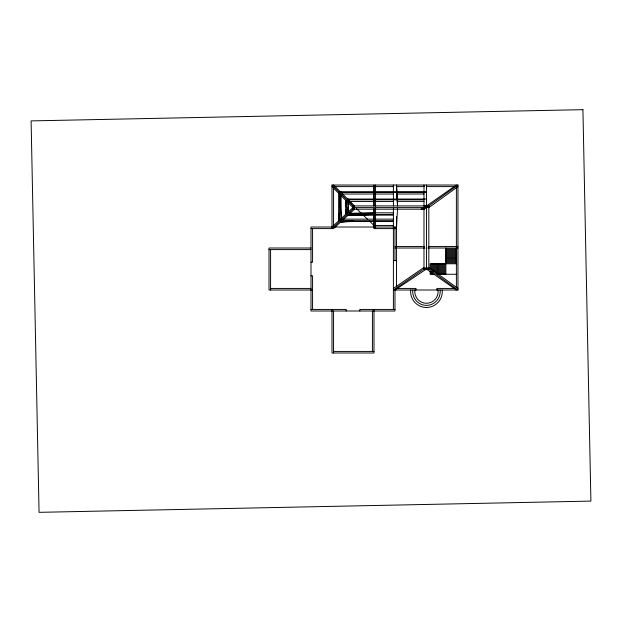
<?xml version="1.0" encoding="UTF-8"?>
<svg xmlns="http://www.w3.org/2000/svg" width="622" height="622" viewBox="0 0 622 622"><rect width="100%" height="100%" fill="white"/><g stroke="black" fill="none" stroke-linecap="round" stroke-linejoin="round"><path stroke-width="0.93" d="M373.977 227.022L373.993 208.549M393.399 227.022L393.423 208.479M375.556 212.833L393.415 212.833L393.423 215.119L348.406 215.119L373.985 213.292L373.985 214.411L348.406 215.119L347.504 215.702M397.536 208.541L396.548 227.022L334.527 227.022M339.2 213.315L338.57 220.056L339.736 219.138L341.315 219.138M339.923 205.61L340.918 195.013M346.392 210.135L345.933 214.131L345.746 209.334L346.485 209.334M347.931 203.946L348.234 202.274M348.39 202.399L348.406 212.514L347.939 207.367L348.398 206.271M348.141 200.595L348.444 199.024L347.504 198.892M348.242 212.032L348.273 212.467L347.939 207.367M353.459 220.717L352.876 221.424L340.537 222.155L353.459 220.717L341.322 221.424L341.315 220.717L342.893 219.97M346.337 207.538L345.746 200.362L345.746 214.302L346.819 213.299L346.819 201.435M457.963 186.608L428.83 207.6L352.985 207.6L331.993 227.022L311 227.022L311 311L394.978 311L394.978 290.007L426.467 269.015L426.467 185.037M457.963 290.007L426.467 267.312L393.399 290.007L457.963 290.007L457.963 185.037L423.986 209.303L421.063 209.179L423.986 207.6L423.986 269.015L428.83 269.015L428.83 206.03L427.283 205.462L426.467 205.913L352.985 205.913L331.993 185.037L331.993 228.601L354.563 207.6L352.985 205.913L352.985 209.179L423.986 209.179M426.467 206.03L456.385 185.037M393.399 288.429L423.986 267.437M373.985 215.119L375.556 214.411L348.406 215.119M346.065 212.934L346.283 214.131L345.746 214.302M423.986 194.002L396.922 194.033L396.922 192.416L397.116 191.654L426.467 191.654M338.718 191.724L397.116 191.654L397.116 194.002M339.472 192.47L426.467 192.423M350.349 213.494L374.584 212.856M348.406 214.87L393.415 214.411M426.467 207.6L423.986 206.03L423.986 199.81L348.444 199.794L348.444 199.024L426.467 199.04M331.993 185.037L457.963 185.037M334.527 186.608L373.977 186.608M374.934 186.608L393.399 186.608L393.399 185.037L393.423 205.913M424.538 186.608L396.548 186.608L396.836 192.307M426.467 186.608L455.421 186.608M338.663 193.279L338.57 220.934M341.991 194.033L373.985 194.033M375.556 194.033L393.407 194.033M397.279 201.388L397.349 199.04L397.349 201.388L423.986 201.388M349.385 201.45L373.985 201.45M375.556 201.45L393.415 201.45L393.423 199.024M423.986 205.462L426.467 205.462M423.986 206.03L428.83 206.03L426.467 205.913M349.502 213.292L373.985 213.292L350.303 213.525L368.302 213.54M343.235 219.138L373.985 219.138M375.556 219.138L393.407 219.138M341.315 220.717L393.407 220.717L393.423 221.424L347.099 221.424M374.934 225.452L393.399 225.452L393.399 309.429M311 228.601L333.563 228.601L354.563 209.179L354.563 205.913L333.563 185.037M396.548 228.601L373.977 228.601L373.977 221.564M394.978 246.444L424.538 246.444M428.395 246.444L457.963 246.444M311 248.015L269.007 248.015L269.007 290.007L312.571 290.007M394.978 248.015L424.966 248.015M427.812 248.015L457.963 248.015M445.888 249.064L456.385 249.064M269.007 249.593L311 249.593M445.888 250.114L456.385 250.114M445.888 251.164L456.385 251.164M445.888 252.221L456.385 252.221M445.888 253.271L456.385 253.271M445.888 254.32L456.385 254.32M445.888 255.37L456.385 255.37M445.888 256.419L456.385 256.419M445.888 257.469L456.385 257.469M445.888 258.519L456.385 258.519M445.888 259.568L456.385 259.568M393.399 260.618L396.548 260.618M445.888 260.618L456.385 260.618M445.888 261.668L456.385 261.668M311 262.189L312.571 262.189L312.571 228.601M445.888 262.717L456.385 262.717M456.385 263.767L430.144 263.767L430.144 268.541M434.343 274.263L430.144 274.263L430.144 271.402M456.385 274.263L437.491 274.263L437.491 263.767M311 275.834L312.571 275.834L312.571 309.429M270.586 288.429L311 288.429M396.548 288.429L415.97 288.429L415.97 290.007M455.413 288.429L436.963 288.429L436.963 290.007M311 309.429L346.159 309.429L346.159 311M394.978 309.429L359.811 309.429L359.811 311M333.563 351.414L373.977 351.414M426.467 269.015L456.385 290.007M428.83 267.437L457.963 288.429M347.776 204.786L348.398 205.299M349.595 202.01L351.687 204.016M356.422 208.572L361.436 213.393M362.828 214.738L367.711 219.418M369.266 220.919L373.977 225.452M331.993 186.608L352.985 207.6M341.245 218.174L339.433 194.048L339.744 219.854M397.59 205.913L396.548 185.037L396.548 191.467M396.883 193.255L397.201 199.678M397.279 201.279L397.505 205.828M341.019 195.013L341.307 218.174M373.993 205.913L373.977 185.037L373.977 191.467M456.385 186.608L456.385 247.058M456.385 248.015L456.385 287.488M445.888 248.015L445.873 274.271M444.839 263.767L444.839 274.271M443.789 263.767L443.789 274.263M442.74 263.767L442.74 274.263M441.69 263.767L441.69 274.263M440.64 263.767L440.64 274.263M439.591 263.767L439.591 274.263M438.541 263.767L438.541 274.263M436.442 263.767L436.442 273.307M435.392 263.767L435.392 272.358M434.343 263.767L434.343 271.402M433.293 263.767L433.293 271.402M432.243 263.767L432.243 270.446M432.243 272.358L432.243 274.263M431.194 263.767L431.194 269.489M431.194 271.402L431.194 274.263M423.986 185.037L423.986 192.284M423.986 192.423L423.986 199.67M396.548 193.403L396.548 197.291M396.548 216.713L396.548 247.082M396.548 248.015L396.548 286.594M394.978 227.022L394.978 260.618M393.423 191.646L393.423 192.416M375.556 185.037L375.556 206.652M375.556 208.479L375.556 228.601M373.985 192.416L373.977 199.234M373.985 199.794L373.977 206.03M373.977 208.945L373.977 212.825M373.977 214.769L373.985 220.717M373.977 309.429L373.977 352.993L331.993 352.993L331.993 309.429M372.407 311L372.407 351.414M333.563 187.572L333.563 226.058M333.563 311L333.563 352.993M270.586 249.593L270.586 290.007M442.211 290.007A15.83 15.83 0 0 1 426.467 307.478A15.83 15.83 0 0 1 410.722 290.007M440.112 290.007A13.746 13.746 0 0 1 426.467 305.379A13.746 13.746 0 0 1 412.821 290.007M438.012 290.007A11.662 11.662 0 0 1 426.467 303.279A11.662 11.662 0 0 1 414.921 290.007M341.027 192.416L341.019 191.646L341.027 192.416M582.923 109.666L31.1 120.901L39.062 512.334L590.9 501.099L582.923 109.666"/></g></svg>
